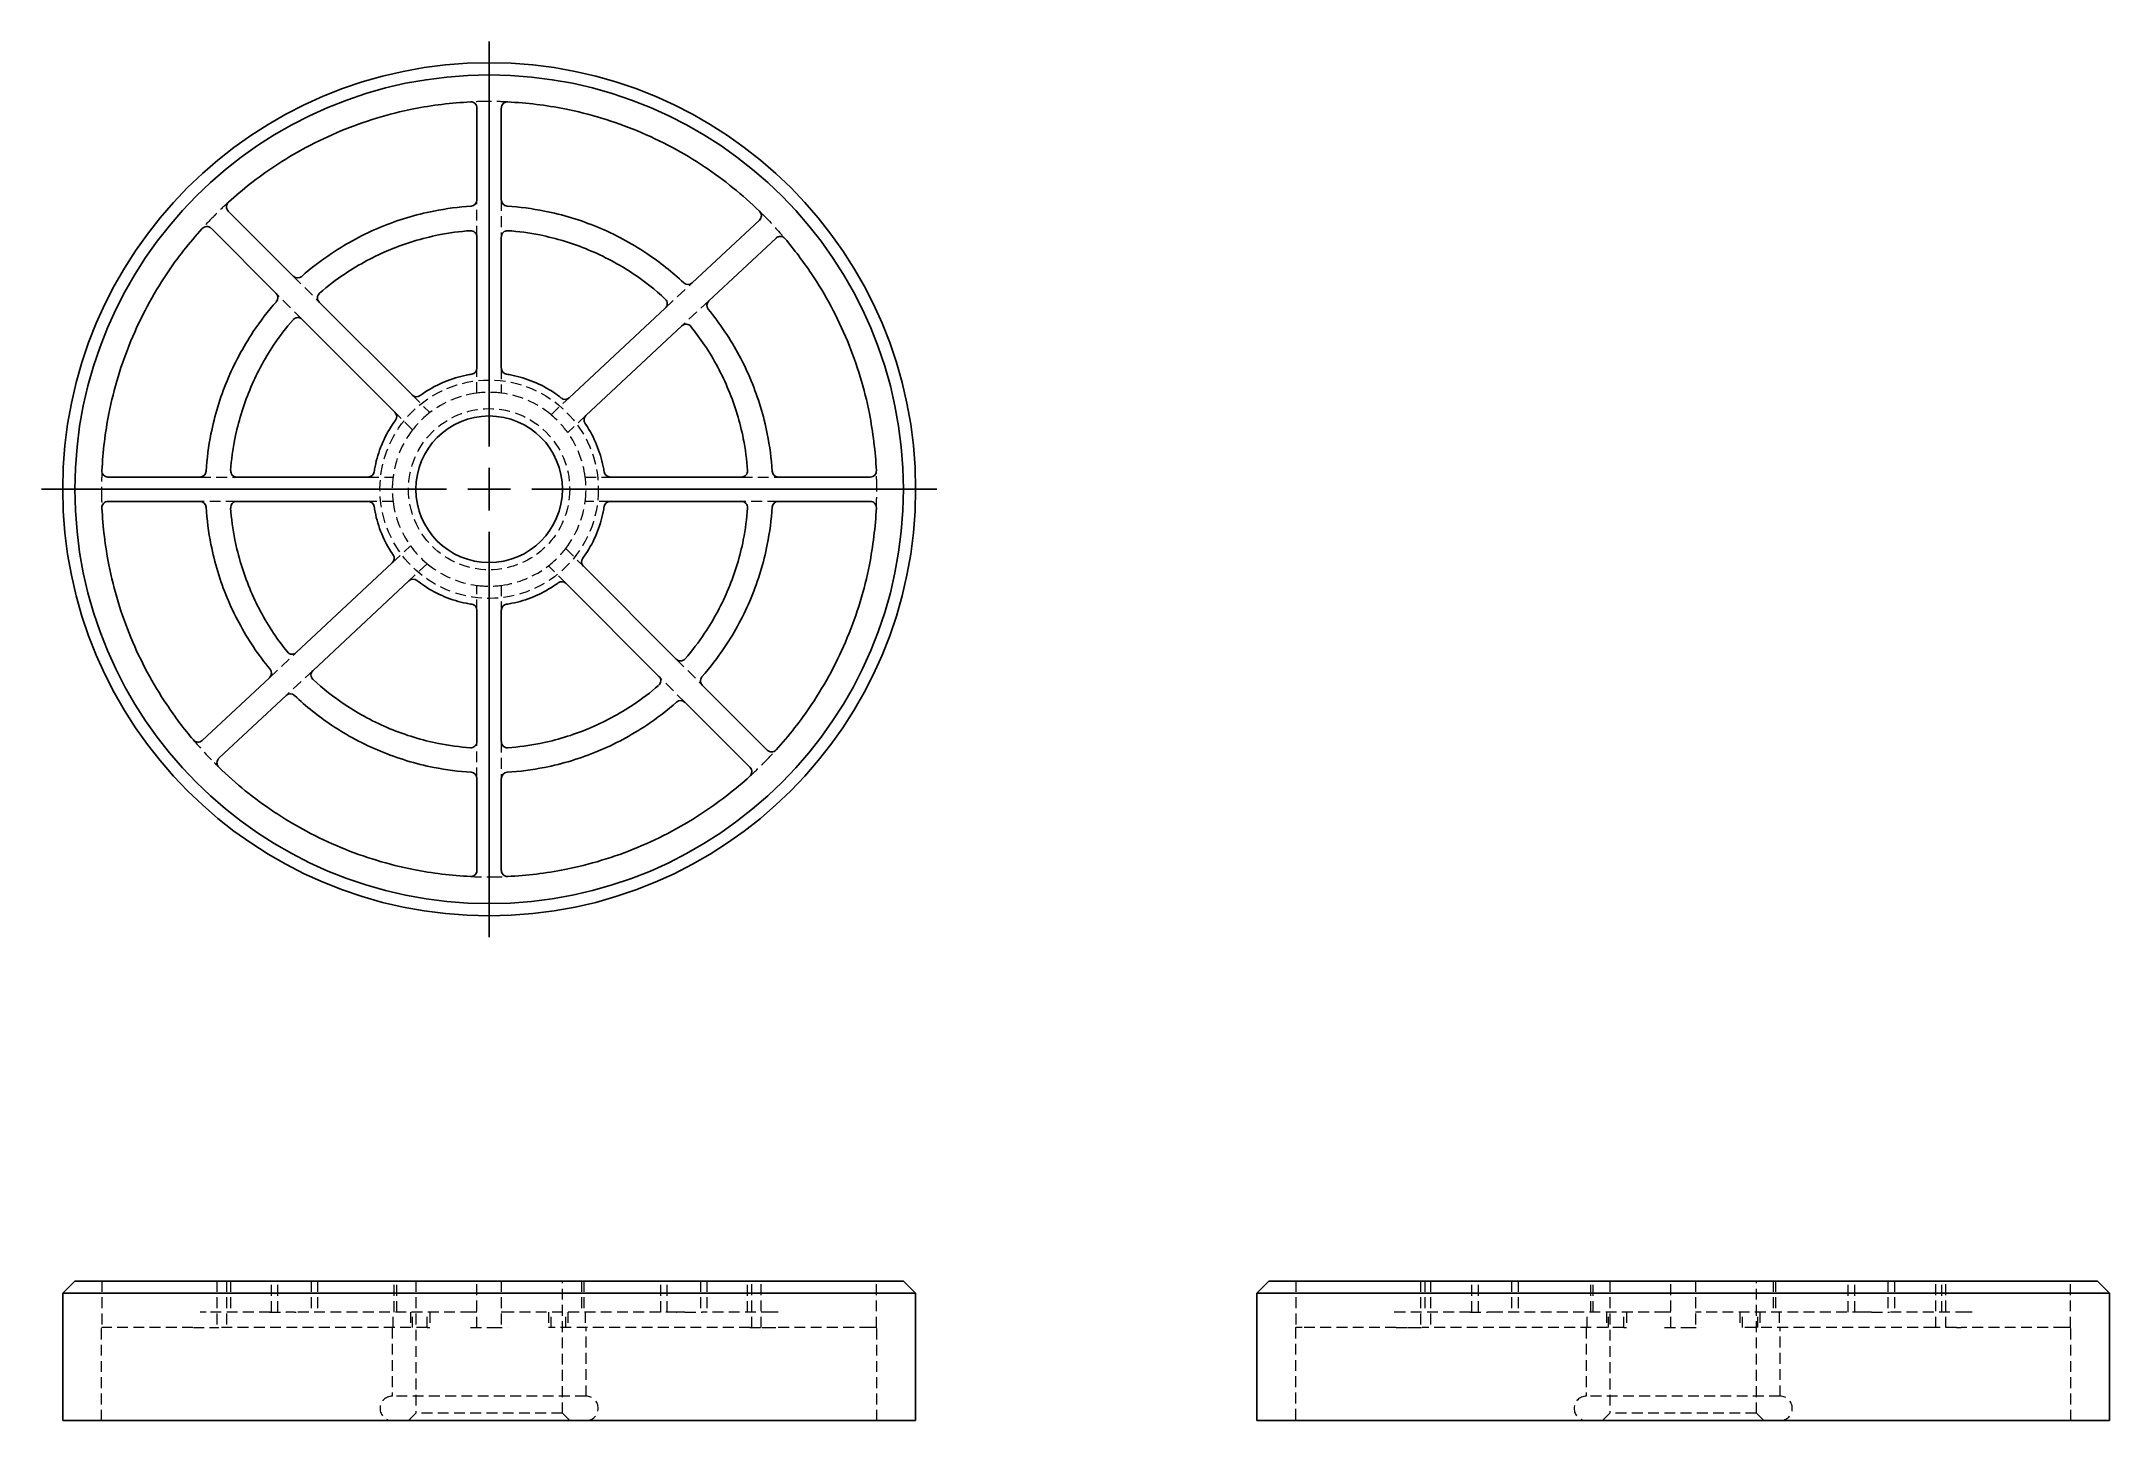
# Model space of a CAD drawing. Header units: millimetres. Extents: x 30 to 273, y 49 to 210.
import ezdxf

# ---------------------------------------------------------------- set-up
doc = ezdxf.new("R2010")
doc.units = ezdxf.units.MM
doc.linetypes.add('HIDDEN', pattern=[1.905, 1.27, -0.635])
doc.layers.add('10', color=7, linetype='Continuous')

# ---------------------------------------------------------------- blocks, each defined once
blk = doc.blocks.new('SW_CENTERMARKSYMBOL_0')
at = {"layer": '10', "color": 0}
for p, q in [((0, 5), (0, 52.5)), ((0, 0), (0, 2.5)), ((-5, 0), (-52.5, 0)), ((0, 0), (-2.5, 0)), ((0, 0), (0, -2.5)), ((0, 0), (2.5, 0)), ((5, 0), (52.5, 0)), ((0, -5), (0, -52.5))]:
    blk.add_line(p, q, dxfattribs=at)

msp = doc.modelspace()

# ---------------------------------------------------------------- linework, layer by layer
at = {"color": 7, "linetype": 'Continuous', "lineweight": 25}
for p, q in [((81.57, 202.69), (81.57, 191.9)), ((84.43, 191.9), (84.43, 202.69)), ((60.04, 182.98), (52.41, 190.61)), ((114.69, 189.54), (106.8, 182.18)), ((50.39, 188.59), (58.02, 180.96)), ((81.57, 187.59), (81.57, 172.19)), ((84.43, 172.19), (84.43, 187.59)), ((108.75, 180.09), (116.64, 187.45)), ((73.98, 169.05), (63.09, 179.94)), ((61.06, 177.91), (71.95, 167.02)), ((103.65, 179.24), (92.4, 168.73)), ((94.35, 166.64), (105.61, 177.15)), ((49.1, 159.43), (38.31, 159.43)), ((68.81, 159.43), (53.41, 159.43)), ((112.59, 159.43), (97.19, 159.43)), ((127.69, 159.43), (116.9, 159.43)), ((38.31, 156.57), (49.1, 156.57)), ((53.41, 156.57), (68.81, 156.57)), ((97.19, 156.57), (112.59, 156.57)), ((116.9, 156.57), (127.69, 156.57)), ((71.65, 149.36), (60.39, 138.85)), ((104.94, 138.09), (94.05, 148.98)), ((62.35, 136.76), (73.6, 147.27)), ((92.02, 146.95), (102.91, 136.06)), ((81.57, 143.81), (81.57, 128.41)), ((84.43, 128.41), (84.43, 143.81)), ((57.25, 135.91), (49.36, 128.55)), ((51.31, 126.46), (59.2, 133.82)), ((115.61, 127.41), (107.98, 135.04)), ((105.96, 133.02), (113.59, 125.39)), ((81.57, 124.1), (81.57, 113.31)), ((84.43, 113.31), (84.43, 124.1)), ((34.43, 65.18), (33, 63.75)), ((33, 63.75), (33, 48.82)), ((83, 63.75), (33, 63.75)), ((34.43, 65.18), (83, 65.18)), ((83, 65.18), (131.57, 65.18)), ((133, 63.75), (83, 63.75)), ((133, 63.75), (131.57, 65.18)), ((133, 48.82), (133, 63.75)), ((174.43, 65.18), (173, 63.75)), ((173, 63.75), (173, 48.82)), ((273, 63.75), (173, 63.75)), ((174.43, 65.18), (271.57, 65.18)), ((273, 63.75), (271.57, 65.18)), ((273, 48.82), (273, 63.75)), ((33, 48.82), (83, 48.82)), ((83, 48.82), (133, 48.82)), ((173, 48.82), (273, 48.82))]:
    msp.add_line(p, q, dxfattribs=at)
at = {"color": 7, "linetype": 'HIDDEN', "lineweight": 18}
for p, q in [((81.57, 187.59), (81.57, 191.9)), ((84.43, 191.9), (84.43, 187.59)), ((60.04, 182.98), (63.09, 179.94)), ((103.65, 179.24), (106.8, 182.18)), ((61.06, 177.91), (58.02, 180.96)), ((108.75, 180.09), (105.61, 177.15)), ((81.57, 169.27), (81.57, 172.19)), ((84.43, 172.19), (84.43, 169.27)), ((73.98, 169.05), (76.04, 166.98)), ((90.26, 166.74), (92.4, 168.73)), ((74.02, 164.96), (71.95, 167.02)), ((94.35, 166.64), (92.22, 164.65)), ((49.1, 159.43), (53.41, 159.43)), ((68.81, 159.43), (71.73, 159.43)), ((94.27, 159.43), (97.19, 159.43)), ((112.59, 159.43), (116.9, 159.43)), ((53.41, 156.57), (49.1, 156.57)), ((71.73, 156.57), (68.81, 156.57)), ((97.19, 156.57), (94.27, 156.57)), ((116.9, 156.57), (112.59, 156.57)), ((71.65, 149.36), (73.78, 151.35)), ((91.98, 151.04), (94.05, 148.98)), ((75.74, 149.26), (73.6, 147.27)), ((92.02, 146.95), (89.96, 149.02)), ((81.57, 143.81), (81.57, 146.73)), ((84.43, 146.73), (84.43, 143.81)), ((57.25, 135.91), (60.39, 138.85)), ((62.35, 136.76), (59.2, 133.82)), ((105.96, 133.02), (102.91, 136.06)), ((104.94, 138.09), (107.98, 135.04)), ((81.57, 124.1), (81.57, 128.41)), ((84.43, 128.41), (84.43, 124.1)), ((37.6, 65.18), (37.6, 59.73)), ((51.09, 65.18), (51.09, 59.73)), ((52.2, 65.18), (52.2, 59.73)), ((52.69, 65.18), (52.69, 61.55)), ((57.47, 61.55), (57.47, 65.18)), ((58.23, 61.55), (58.23, 65.18)), ((62.12, 65.18), (62.12, 61.55)), ((62.88, 65.18), (62.88, 61.55)), ((71.88, 61.55), (71.88, 65.18)), ((72.16, 61.55), (72.16, 65.18)), ((74.41, 65.18), (74.41, 49.68)), ((81.57, 59.73), (81.57, 65.18)), ((84.43, 65.18), (84.43, 59.73)), ((91.59, 49.68), (91.59, 65.18)), ((93.84, 65.18), (93.84, 61.55)), ((94.12, 65.18), (94.12, 61.55)), ((103.12, 61.55), (103.12, 65.18)), ((103.88, 61.55), (103.88, 65.18)), ((107.77, 65.18), (107.77, 61.55)), ((108.53, 65.18), (108.53, 61.55)), ((113.31, 61.55), (113.31, 65.18)), ((113.8, 59.73), (113.8, 65.18)), ((114.91, 59.73), (114.91, 65.18)), ((128.4, 59.73), (128.4, 65.18)), ((177.6, 65.18), (177.6, 59.73)), ((192.2, 65.18), (192.2, 59.73)), ((192.69, 65.18), (192.69, 61.55)), ((193.36, 65.18), (193.36, 59.73)), ((198.23, 61.55), (198.23, 65.18)), ((199.01, 61.55), (199.01, 65.18)), ((202.88, 65.18), (202.88, 61.55)), ((203.66, 65.18), (203.66, 61.55)), ((212.16, 61.55), (212.16, 65.18)), ((212.46, 61.55), (212.46, 65.18)), ((214.41, 65.18), (214.41, 49.68)), ((221.57, 59.73), (221.57, 65.18)), ((224.43, 65.18), (224.43, 59.73)), ((231.59, 49.68), (231.59, 65.18)), ((233.54, 65.18), (233.54, 61.55)), ((233.84, 65.18), (233.84, 61.55)), ((242.34, 61.55), (242.34, 65.18)), ((243.12, 61.55), (243.12, 65.18)), ((246.99, 65.18), (246.99, 61.55)), ((247.77, 65.18), (247.77, 61.55)), ((252.64, 59.73), (252.64, 65.18)), ((253.31, 61.55), (253.31, 65.18)), ((253.8, 59.73), (253.8, 65.18)), ((268.4, 59.73), (268.4, 65.18)), ((49.82, 61.55), (49.1, 61.55)), ((57.25, 61.55), (59.2, 61.55)), ((60.18, 61.55), (59.2, 61.55)), ((60.18, 61.55), (60.39, 61.55)), ((71.73, 59.73), (71.73, 61.55)), ((73.78, 61.55), (73.78, 59.73)), ((74.02, 59.73), (74.02, 61.55)), ((75.74, 59.73), (75.74, 61.55)), ((76.04, 61.55), (76.04, 59.73)), ((81.57, 61.55), (80.9, 61.55)), ((85.1, 61.55), (84.43, 61.55)), ((89.96, 61.55), (89.96, 59.73)), ((90.26, 59.73), (90.26, 61.55)), ((91.98, 59.73), (91.98, 61.55)), ((92.22, 61.55), (92.22, 59.73)), ((94.27, 61.55), (94.27, 59.73)), ((104.94, 61.55), (104.98, 61.55)), ((105.96, 61.55), (104.98, 61.55)), ((105.96, 61.55), (107.98, 61.55)), ((116.9, 61.55), (116.18, 61.55)), ((189.82, 61.55), (189.1, 61.55)), ((198.02, 61.55), (200.04, 61.55)), ((201.02, 61.55), (200.04, 61.55)), ((211.73, 59.73), (211.73, 61.55)), ((214.02, 61.55), (214.02, 59.73)), ((214.26, 59.73), (214.26, 61.55)), ((216.04, 59.73), (216.04, 61.55)), ((216.35, 61.55), (216.35, 59.73)), ((221.57, 61.55), (220.9, 61.55)), ((225.1, 61.55), (224.43, 61.55)), ((229.65, 61.55), (229.65, 59.73)), ((229.96, 59.73), (229.96, 61.55)), ((231.74, 59.73), (231.74, 61.55)), ((231.98, 61.55), (231.98, 59.73)), ((234.27, 61.55), (234.27, 59.73)), ((245.09, 61.55), (244.11, 61.55)), ((245.09, 61.55), (247.18, 61.55)), ((256.9, 61.55), (256.18, 61.55)), ((37.55, 48.82), (37.55, 59.73)), ((38.31, 59.73), (37.6, 59.73)), ((48.27, 59.73), (38.31, 59.73)), ((75.74, 59.73), (51.31, 59.73)), ((71.64, 59.73), (71.64, 51.68)), ((75.74, 59.73), (76.04, 59.73)), ((113.59, 59.73), (89.96, 59.73)), ((94.36, 51.68), (94.36, 59.73)), ((127.69, 59.73), (116.66, 59.73)), ((128.4, 59.73), (127.69, 59.73)), ((128.45, 48.82), (128.45, 59.73)), ((177.55, 59.73), (177.55, 48.82)), ((178.31, 59.73), (177.6, 59.73)), ((189.34, 59.73), (178.31, 59.73)), ((216.04, 59.73), (192.41, 59.73)), ((211.64, 59.73), (211.64, 51.68)), ((216.04, 59.73), (216.35, 59.73)), ((252.45, 59.73), (229.65, 59.73)), ((234.36, 51.68), (234.36, 59.73)), ((267.69, 59.73), (255.59, 59.73)), ((268.4, 59.73), (267.69, 59.73)), ((268.45, 48.82), (268.45, 59.73)), ((94.36, 51.68), (71.64, 51.68)), ((234.36, 51.68), (211.64, 51.68)), ((74.41, 49.68), (73.55, 48.82)), ((91.59, 49.68), (74.41, 49.68)), ((92.45, 48.82), (91.59, 49.68)), ((214.41, 49.68), (213.55, 48.82)), ((231.59, 49.68), (214.41, 49.68)), ((232.45, 48.82), (231.59, 49.68))]:
    msp.add_line(p, q, dxfattribs=at)
at = {"color": 7, "linetype": 'Continuous', "lineweight": 25}
for radius in [50, 48.57, 8.59]:
    msp.add_circle((83, 158), radius, dxfattribs=at)
at = {"color": 7, "linetype": 'HIDDEN', "lineweight": 18}
for radius in [12.8, 9.45]:
    msp.add_circle((83, 158), radius, dxfattribs=at)
at = {"color": 7, "linetype": 'Continuous', "lineweight": 25}
for centre, start, end in [((80.85, 202.69), 0, 92.7548), ((85.15, 202.69), 87.2452, 180), ((52.92, 191.12), 132.2452, 225), ((80.85, 191.9), 273.6277, 0), ((85.15, 191.9), 180, 266.3723), ((114.2, 190.07), 313.034, 45.7873), ((49.88, 188.08), 45, 137.7548), ((80.85, 187.59), 0, 94.1528), ((85.15, 187.59), 85.8472, 180), ((117.13, 186.93), 40.2813, 133.034), ((60.55, 183.49), 225, 311.3723), ((106.31, 182.7), 226.6621, 313.034), ((57.51, 180.45), 318.6277, 45), ((63.59, 180.44), 130.8472, 225), ((103.17, 179.76), 313.034, 47.1881), ((109.24, 179.56), 133.034, 219.409), ((60.56, 177.41), 45, 139.1528), ((106.1, 176.63), 38.8843, 133.034), ((80.85, 172.19), 278.602, 0), ((85.15, 172.19), 180, 261.398), ((74.48, 169.55), 225, 306.398), ((91.91, 169.25), 231.6378, 313.034), ((71.45, 166.52), 323.602, 45), ((94.84, 166.11), 133.034, 214.4305), ((38.31, 160.15), 177.2452, 270), ((49.1, 160.15), 270, 356.3723), ((53.41, 160.15), 175.8472, 270), ((112.59, 160.15), 270, 4.1528), ((116.9, 160.15), 183.6277, 270), ((127.69, 160.15), 270, 2.7548), ((68.81, 160.15), 270, 351.398), ((97.19, 160.15), 188.602, 270), ((38.31, 155.85), 90, 182.7548), ((49.1, 155.85), 3.6277, 90), ((53.41, 155.85), 90, 184.1528), ((68.81, 155.85), 8.602, 90), ((97.19, 155.85), 90, 171.398), ((112.59, 155.85), 355.8472, 90), ((116.9, 155.85), 90, 176.3723), ((127.69, 155.85), 357.2452, 90), ((71.16, 149.89), 313.034, 34.4305), ((94.55, 149.48), 143.602, 225), ((74.09, 146.75), 51.6378, 133.034), ((91.52, 146.45), 45, 126.398), ((80.85, 143.81), 0, 81.398), ((85.15, 143.81), 98.602, 180), ((59.9, 139.37), 218.8843, 313.034), ((56.76, 136.44), 313.034, 39.409), ((62.83, 136.24), 133.034, 227.1881), ((102.41, 135.56), 310.8472, 45), ((105.44, 138.59), 225, 319.1528), ((108.49, 135.55), 138.6277, 225), ((59.69, 133.3), 46.6621, 133.034), ((105.45, 132.51), 45, 131.3723), ((48.87, 129.07), 220.2813, 313.034), ((51.8, 125.93), 133.034, 225.7873), ((80.85, 128.41), 265.8472, 0), ((85.15, 128.41), 180, 274.1528), ((116.12, 127.92), 225, 317.7548), ((80.85, 124.1), 0, 86.3723), ((85.15, 124.1), 93.6277, 180), ((113.08, 124.88), 312.2452, 45), ((80.85, 113.31), 267.2452, 0), ((85.15, 113.31), 180, 272.7548)]:
    msp.add_arc(centre, 0.716, start, end, dxfattribs=at)
at = {"color": 7, "linetype": 'HIDDEN', "lineweight": 18}
for centre, radius, start, end in [((83, 158), 11.36, 97.2376, 127.7624), ((83, 158), 11.36, 82.7624, 97.2376), ((83, 158), 11.36, 50.2716, 82.7624), ((83, 158), 11.36, 142.2376, 172.7624), ((83, 158), 11.36, 127.7624, 142.2376), ((83, 158), 11.36, 35.7964, 50.2716), ((83, 158), 11.36, 7.2376, 35.7964), ((83, 158), 11.36, 172.7624, 187.2376), ((83, 158), 11.36, 352.7624, 7.2376), ((83, 158), 11.36, 187.2376, 215.7964), ((83, 158), 11.36, 322.2376, 352.7624), ((83, 158), 11.36, 215.7964, 230.2716), ((83, 158), 11.36, 307.7624, 322.2376), ((83, 158), 11.36, 230.2716, 262.7624), ((83, 158), 11.36, 277.2376, 307.7624), ((83, 158), 11.36, 262.7624, 277.2376), ((71.64, 50.25), 1.43, 90, 270), ((94.36, 50.25), 1.43, 270, 90), ((211.64, 50.25), 1.43, 90, 270), ((234.36, 50.25), 1.43, 270, 90)]:
    msp.add_arc(centre, radius, start, end, dxfattribs=at)
at = {"color": 7, "linetype": 'Continuous', "lineweight": 25}
for points, knots in [([(52.44, 191.65), (54.1, 193.16), (58.23, 196.38), (65.49, 200.27), (73.38, 202.66), (78.57, 203.29), (80.82, 203.4)], [0.6326426, 0.6326426, 0.6326426, 0.6326426, 0.65625, 0.6875, 0.71875, 0.7423574, 0.7423574, 0.7423574, 0.7423574]), ([(85.18, 203.4), (87.43, 203.29), (92.62, 202.66), (100.51, 200.27), (108.23, 196.14), (112.71, 192.51), (114.7, 190.58)], [0.7576426, 0.7576426, 0.7576426, 0.7576426, 0.78125, 0.8125, 0.84375, 0.8728186, 0.8728186, 0.8728186, 0.8728186]), ([(80.9, 191.18), (79.43, 191.09), (75.8, 190.62), (70.19, 188.92), (65.03, 186.16), (62.13, 183.93), (61.02, 182.95)], [0.2600691, 0.2600691, 0.2600691, 0.2600691, 0.28125, 0.3125, 0.34375, 0.3649309, 0.3649309, 0.3649309, 0.3649309]), ([(105.82, 182.18), (104.47, 183.46), (101.31, 185.98), (95.81, 188.92), (90.2, 190.62), (86.57, 191.09), (85.1, 191.18)], [0.129608, 0.129608, 0.129608, 0.129608, 0.15625, 0.1875, 0.21875, 0.2399309, 0.2399309, 0.2399309, 0.2399309]), ([(37.6, 160.18), (37.71, 162.43), (38.34, 167.62), (40.73, 175.51), (44.62, 182.77), (47.84, 186.9), (49.35, 188.56)], [0.5076426, 0.5076426, 0.5076426, 0.5076426, 0.53125, 0.5625, 0.59375, 0.6173574, 0.6173574, 0.6173574, 0.6173574]), ([(63.13, 180.99), (64.07, 181.81), (66.66, 183.78), (71.3, 186.25), (76.33, 187.78), (79.55, 188.22), (80.8, 188.31)], [0, 0, 0, 0, 0.0197206, 0.0509706, 0.0822206, 0.1019413, 0.1019413, 0.1019413, 0.1019413]), ([(85.2, 188.31), (86.45, 188.22), (89.67, 187.78), (94.7, 186.25), (99.65, 183.61), (102.48, 181.38), (103.65, 180.29)], [0, 0, 0, 0, 0.0197206, 0.0509706, 0.0822206, 0.1074023, 0.1074023, 0.1074023, 0.1074023]), ([(117.68, 187.39), (118.79, 186.07), (121.63, 182.31), (125.27, 175.51), (127.66, 167.62), (128.29, 162.43), (128.4, 160.18)], [0.8881036, 0.8881036, 0.8881036, 0.8881036, 0.90625, 0.9375, 0.96875, 0.9923574, 0.9923574, 0.9923574, 0.9923574]), ([(58.05, 179.98), (57.07, 178.87), (54.84, 175.97), (52.08, 170.81), (50.38, 165.2), (49.91, 161.57), (49.82, 160.1)], [0.3850691, 0.3850691, 0.3850691, 0.3850691, 0.40625, 0.4375, 0.46875, 0.4899309, 0.4899309, 0.4899309, 0.4899309]), ([(52.69, 160.2), (52.78, 161.45), (53.22, 164.67), (54.75, 169.7), (57.22, 174.34), (59.19, 176.93), (60.01, 177.87)], [0, 0, 0, 0, 0.0197206, 0.0509706, 0.0822206, 0.1019413, 0.1019413, 0.1019413, 0.1019413]), ([(106.65, 177.07), (107.22, 176.37), (108.94, 174.03), (111.25, 169.7), (112.78, 164.67), (113.22, 161.45), (113.31, 160.2)], [0, 0, 0, 0, 0.0142598, 0.0455098, 0.0767598, 0.09648045, 0.09648045, 0.09648045, 0.09648045]), ([(116.18, 160.1), (116.09, 161.57), (115.62, 165.2), (113.92, 170.81), (111.34, 175.63), (109.38, 178.26), (108.69, 179.11)], [0.0100691, 0.0100691, 0.0100691, 0.0100691, 0.03125, 0.0625, 0.09375, 0.10946969, 0.10946969, 0.10946969, 0.10946969]), ([(80.96, 171.48), (80.75, 171.45), (79.67, 171.26), (77.75, 170.68), (75.98, 169.73), (75.08, 169.1), (74.91, 168.98)], [0.27390396, 0.27390396, 0.27390396, 0.27390396, 0.28125, 0.3125, 0.34375, 0.35109604, 0.35109604, 0.35109604, 0.35109604]), ([(91.46, 168.69), (91.18, 168.92), (90.16, 169.66), (88.25, 170.68), (86.33, 171.26), (85.25, 171.45), (85.04, 171.48)], [0.14344268, 0.14344268, 0.14344268, 0.14344268, 0.15625, 0.1875, 0.21875, 0.22609604, 0.22609604, 0.22609604, 0.22609604]), ([(72.02, 166.09), (71.9, 165.92), (71.27, 165.02), (70.32, 163.25), (69.74, 161.33), (69.55, 160.25), (69.52, 160.04)], [0.39890396, 0.39890396, 0.39890396, 0.39890396, 0.40625, 0.4375, 0.46875, 0.47609604, 0.47609604, 0.47609604, 0.47609604]), ([(96.48, 160.04), (96.45, 160.25), (96.26, 161.33), (95.68, 163.25), (94.81, 164.88), (94.28, 165.67), (94.25, 165.71)], [0.02390396, 0.02390396, 0.02390396, 0.02390396, 0.03125, 0.0625, 0.09375, 0.09563521, 0.09563521, 0.09563521, 0.09563521]), ([(48.32, 128.61), (47.21, 129.93), (44.37, 133.69), (40.73, 140.49), (38.34, 148.38), (37.71, 153.57), (37.6, 155.82)], [0.3881036, 0.3881036, 0.3881036, 0.3881036, 0.40625, 0.4375, 0.46875, 0.4923574, 0.4923574, 0.4923574, 0.4923574]), ([(49.82, 155.9), (49.91, 154.43), (50.38, 150.8), (52.08, 145.19), (54.66, 140.37), (56.62, 137.74), (57.31, 136.89)], [0.5100691, 0.5100691, 0.5100691, 0.5100691, 0.53125, 0.5625, 0.59375, 0.60946969, 0.60946969, 0.60946969, 0.60946969]), ([(59.35, 138.93), (58.78, 139.63), (57.06, 141.97), (54.75, 146.3), (53.22, 151.33), (52.78, 154.55), (52.69, 155.8)], [0, 0, 0, 0, 0.0142598, 0.0455098, 0.0767598, 0.09648045, 0.09648045, 0.09648045, 0.09648045]), ([(69.52, 155.96), (69.55, 155.75), (69.74, 154.67), (70.32, 152.75), (71.19, 151.12), (71.72, 150.33), (71.75, 150.29)], [0.52390396, 0.52390396, 0.52390396, 0.52390396, 0.53125, 0.5625, 0.59375, 0.59563521, 0.59563521, 0.59563521, 0.59563521]), ([(93.98, 149.91), (94.1, 150.08), (94.73, 150.98), (95.68, 152.75), (96.26, 154.67), (96.45, 155.75), (96.48, 155.96)], [0.89890396, 0.89890396, 0.89890396, 0.89890396, 0.90625, 0.9375, 0.96875, 0.97609604, 0.97609604, 0.97609604, 0.97609604]), ([(113.31, 155.8), (113.22, 154.55), (112.78, 151.33), (111.25, 146.3), (108.78, 141.66), (106.81, 139.07), (105.99, 138.13)], [0, 0, 0, 0, 0.0197206, 0.0509706, 0.0822206, 0.1019413, 0.1019413, 0.1019413, 0.1019413]), ([(107.95, 136.02), (108.93, 137.13), (111.16, 140.03), (113.92, 145.19), (115.62, 150.8), (116.09, 154.43), (116.18, 155.9)], [0.8850691, 0.8850691, 0.8850691, 0.8850691, 0.90625, 0.9375, 0.96875, 0.9899309, 0.9899309, 0.9899309, 0.9899309]), ([(128.4, 155.82), (128.29, 153.57), (127.66, 148.38), (125.27, 140.49), (121.38, 133.23), (118.16, 129.1), (116.65, 127.44)], [0.0076426, 0.0076426, 0.0076426, 0.0076426, 0.03125, 0.0625, 0.09375, 0.1173574, 0.1173574, 0.1173574, 0.1173574]), ([(74.54, 147.31), (74.82, 147.08), (75.84, 146.34), (77.75, 145.32), (79.67, 144.74), (80.75, 144.55), (80.96, 144.52)], [0.64344268, 0.64344268, 0.64344268, 0.64344268, 0.65625, 0.6875, 0.71875, 0.72609604, 0.72609604, 0.72609604, 0.72609604]), ([(85.04, 144.52), (85.25, 144.55), (86.33, 144.74), (88.25, 145.32), (90.02, 146.27), (90.92, 146.9), (91.09, 147.02)], [0.77390396, 0.77390396, 0.77390396, 0.77390396, 0.78125, 0.8125, 0.84375, 0.85109604, 0.85109604, 0.85109604, 0.85109604]), ([(60.18, 133.82), (61.53, 132.54), (64.69, 130.02), (70.19, 127.08), (75.8, 125.38), (79.43, 124.91), (80.9, 124.82)], [0.629608, 0.629608, 0.629608, 0.629608, 0.65625, 0.6875, 0.71875, 0.7399309, 0.7399309, 0.7399309, 0.7399309]), ([(80.8, 127.69), (79.55, 127.78), (76.33, 128.22), (71.3, 129.75), (66.35, 132.39), (63.52, 134.62), (62.35, 135.71)], [0, 0, 0, 0, 0.0197206, 0.0509706, 0.0822206, 0.1074023, 0.1074023, 0.1074023, 0.1074023]), ([(102.87, 135.01), (101.93, 134.19), (99.34, 132.22), (94.7, 129.75), (89.67, 128.22), (86.45, 127.78), (85.2, 127.69)], [0, 0, 0, 0, 0.0197206, 0.0509706, 0.0822206, 0.1019413, 0.1019413, 0.1019413, 0.1019413]), ([(85.1, 124.82), (86.57, 124.91), (90.2, 125.38), (95.81, 127.08), (100.97, 129.84), (103.87, 132.07), (104.98, 133.05)], [0.7600691, 0.7600691, 0.7600691, 0.7600691, 0.78125, 0.8125, 0.84375, 0.8649309, 0.8649309, 0.8649309, 0.8649309]), ([(80.82, 112.6), (78.57, 112.71), (73.38, 113.34), (65.49, 115.73), (57.77, 119.86), (53.29, 123.49), (51.3, 125.42)], [0.2576426, 0.2576426, 0.2576426, 0.2576426, 0.28125, 0.3125, 0.34375, 0.3728186, 0.3728186, 0.3728186, 0.3728186]), ([(113.56, 124.35), (111.9, 122.84), (107.77, 119.62), (100.51, 115.73), (92.62, 113.34), (87.43, 112.71), (85.18, 112.6)], [0.1326426, 0.1326426, 0.1326426, 0.1326426, 0.15625, 0.1875, 0.21875, 0.2423574, 0.2423574, 0.2423574, 0.2423574])]:
    msp.add_open_spline(points, degree=3, knots=knots, dxfattribs=at)
at = {"color": 7, "linetype": 'HIDDEN', "lineweight": 18}
for points in [[(82.73, 203.45), (82.09, 203.45), (81.45, 203.43), (80.82, 203.4)], [(85.18, 203.4), (84.51, 203.43), (83.85, 203.45), (83.18, 203.45)], [(52.44, 191.65), (51.94, 191.2), (51.46, 190.74), (50.98, 190.27)], [(50.67, 189.95), (50.22, 189.5), (49.78, 189.03), (49.35, 188.56)], [(115.23, 190.05), (115.05, 190.23), (114.88, 190.4), (114.7, 190.58)], [(115.23, 190.05), (116.08, 189.2), (116.9, 188.31), (117.68, 187.39)], [(37.6, 160.18), (37.57, 159.51), (37.55, 158.85), (37.55, 158.18)], [(128.45, 158.27), (128.45, 158.91), (128.43, 159.55), (128.4, 160.18)], [(37.55, 158.18), (37.55, 158.12), (37.55, 158.06), (37.55, 158)], [(37.55, 158), (37.55, 157.91), (37.55, 157.82), (37.55, 157.73)], [(37.55, 157.73), (37.55, 157.09), (37.57, 156.45), (37.6, 155.82)], [(128.4, 155.82), (128.43, 156.49), (128.45, 157.16), (128.45, 157.82)], [(128.45, 158), (128.45, 158.09), (128.45, 158.18), (128.45, 158.27)], [(128.45, 157.82), (128.45, 157.88), (128.45, 157.94), (128.45, 158)], [(48.32, 128.61), (49.1, 127.69), (49.92, 126.8), (50.77, 125.95)], [(115.33, 126.05), (115.78, 126.5), (116.22, 126.97), (116.65, 127.44)], [(50.77, 125.95), (50.95, 125.77), (51.12, 125.6), (51.3, 125.42)], [(113.56, 124.35), (114.06, 124.8), (114.54, 125.26), (115.02, 125.73)], [(80.82, 112.6), (81.49, 112.57), (82.15, 112.55), (82.82, 112.55)], [(83.27, 112.55), (83.91, 112.55), (84.55, 112.57), (85.18, 112.6)], [(37.55, 59.73), (37.55, 59.73), (37.57, 59.73), (37.6, 59.73)], [(48.32, 59.73), (49.1, 59.73), (49.92, 59.73), (50.77, 59.73)], [(50.77, 59.73), (50.95, 59.73), (51.12, 59.73), (51.3, 59.73)], [(80.82, 59.73), (81.49, 59.73), (82.15, 59.73), (82.82, 59.73)], [(83.27, 59.73), (83.91, 59.73), (84.55, 59.73), (85.18, 59.73)], [(113.56, 59.73), (114.06, 59.73), (114.54, 59.73), (115.02, 59.73)], [(115.33, 59.73), (115.78, 59.73), (116.22, 59.73), (116.65, 59.73)], [(128.4, 59.73), (128.43, 59.73), (128.45, 59.73), (128.45, 59.73)], [(177.55, 59.73), (177.55, 59.73), (177.57, 59.73), (177.6, 59.73)], [(189.35, 59.73), (189.8, 59.73), (190.26, 59.73), (190.73, 59.73)], [(191.05, 59.73), (191.5, 59.73), (191.97, 59.73), (192.44, 59.73)], [(220.82, 59.73), (221.49, 59.73), (222.16, 59.73), (222.82, 59.73)], [(222.82, 59.73), (222.88, 59.73), (222.94, 59.73), (223, 59.73)], [(223, 59.73), (223.09, 59.73), (223.18, 59.73), (223.27, 59.73)], [(223.27, 59.73), (223.91, 59.73), (224.55, 59.73), (225.18, 59.73)], [(255.05, 59.73), (254.2, 59.73), (253.31, 59.73), (252.39, 59.73)], [(255.05, 59.73), (255.23, 59.73), (255.4, 59.73), (255.58, 59.73)], [(268.4, 59.73), (268.43, 59.73), (268.45, 59.73), (268.45, 59.73)]]:
    msp.add_open_spline(points, degree=3, dxfattribs=at)
for points, knots in [([(83.18, 203.45), (83.12, 203.45), (82.97, 203.45), (82.82, 203.45), (82.73, 203.45)], [0.249379154, 0.249379154, 0.249379154, 0.249379154, 0.25, 0.250952208, 0.250952208, 0.250952208, 0.250952208]), ([(50.98, 190.27), (50.94, 190.22), (50.84, 190.12), (50.73, 190.01), (50.67, 189.95)], [0.374379154, 0.374379154, 0.374379154, 0.374379154, 0.375, 0.375952208, 0.375952208, 0.375952208, 0.375952208]), ([(115.02, 125.73), (115.06, 125.78), (115.16, 125.88), (115.27, 125.99), (115.33, 126.05)], [0.874379154, 0.874379154, 0.874379154, 0.874379154, 0.875, 0.875952208, 0.875952208, 0.875952208, 0.875952208]), ([(82.82, 112.55), (82.88, 112.55), (83.03, 112.55), (83.18, 112.55), (83.27, 112.55)], [0.749379154, 0.749379154, 0.749379154, 0.749379154, 0.75, 0.750952208, 0.750952208, 0.750952208, 0.750952208]), ([(57.31, 61.55), (56.62, 61.55), (54.66, 61.55), (52.08, 61.55), (50.38, 61.55), (49.91, 61.55), (49.82, 61.55)], [0.39053031, 0.39053031, 0.39053031, 0.39053031, 0.40625, 0.4375, 0.46875, 0.4899309, 0.4899309, 0.4899309, 0.4899309]), ([(80.9, 61.55), (79.43, 61.55), (75.8, 61.55), (70.19, 61.55), (64.69, 61.55), (61.53, 61.55), (60.18, 61.55)], [0.2600691, 0.2600691, 0.2600691, 0.2600691, 0.28125, 0.3125, 0.34375, 0.370392, 0.370392, 0.370392, 0.370392]), ([(104.98, 61.55), (103.87, 61.55), (100.97, 61.55), (95.81, 61.55), (90.2, 61.55), (86.57, 61.55), (85.1, 61.55)], [0.1350691, 0.1350691, 0.1350691, 0.1350691, 0.15625, 0.1875, 0.21875, 0.2399309, 0.2399309, 0.2399309, 0.2399309]), ([(116.18, 61.55), (116.09, 61.55), (115.62, 61.55), (113.92, 61.55), (111.16, 61.55), (108.93, 61.55), (107.95, 61.55)], [0.0100691, 0.0100691, 0.0100691, 0.0100691, 0.03125, 0.0625, 0.09375, 0.1149309, 0.1149309, 0.1149309, 0.1149309]), ([(198.05, 61.55), (197.07, 61.55), (194.84, 61.55), (192.08, 61.55), (190.38, 61.55), (189.91, 61.55), (189.82, 61.55)], [0.1350691, 0.1350691, 0.1350691, 0.1350691, 0.15625, 0.1875, 0.21875, 0.2399309, 0.2399309, 0.2399309, 0.2399309]), ([(220.9, 61.55), (219.43, 61.55), (215.8, 61.55), (210.19, 61.55), (205.03, 61.55), (202.13, 61.55), (201.02, 61.55)], [0.0100691, 0.0100691, 0.0100691, 0.0100691, 0.03125, 0.0625, 0.09375, 0.1149309, 0.1149309, 0.1149309, 0.1149309]), ([(244.11, 61.55), (243.26, 61.55), (240.63, 61.55), (235.81, 61.55), (230.2, 61.55), (226.57, 61.55), (225.1, 61.55)], [0.89053031, 0.89053031, 0.89053031, 0.89053031, 0.90625, 0.9375, 0.96875, 0.9899309, 0.9899309, 0.9899309, 0.9899309]), ([(256.18, 61.55), (256.09, 61.55), (255.62, 61.55), (253.92, 61.55), (250.98, 61.55), (248.46, 61.55), (247.18, 61.55)], [0.7600691, 0.7600691, 0.7600691, 0.7600691, 0.78125, 0.8125, 0.84375, 0.870392, 0.870392, 0.870392, 0.870392]), ([(82.82, 59.73), (82.88, 59.73), (83.03, 59.73), (83.18, 59.73), (83.27, 59.73)], [0.749379154, 0.749379154, 0.749379154, 0.749379154, 0.75, 0.750952208, 0.750952208, 0.750952208, 0.750952208]), ([(115.02, 59.73), (115.06, 59.73), (115.16, 59.73), (115.27, 59.73), (115.33, 59.73)], [0.874379154, 0.874379154, 0.874379154, 0.874379154, 0.875, 0.875952208, 0.875952208, 0.875952208, 0.875952208]), ([(190.73, 59.73), (190.78, 59.73), (190.88, 59.73), (190.99, 59.73), (191.05, 59.73)], [0.874379154, 0.874379154, 0.874379154, 0.874379154, 0.875, 0.875952208, 0.875952208, 0.875952208, 0.875952208])]:
    msp.add_open_spline(points, degree=3, knots=knots, dxfattribs=at)

# ---------------------------------------------------------------- block references
at = {"layer": '10'}
msp.add_blockref('SW_CENTERMARKSYMBOL_0', (83, 158), dxfattribs=at)

doc.saveas('drawing.dxf')
